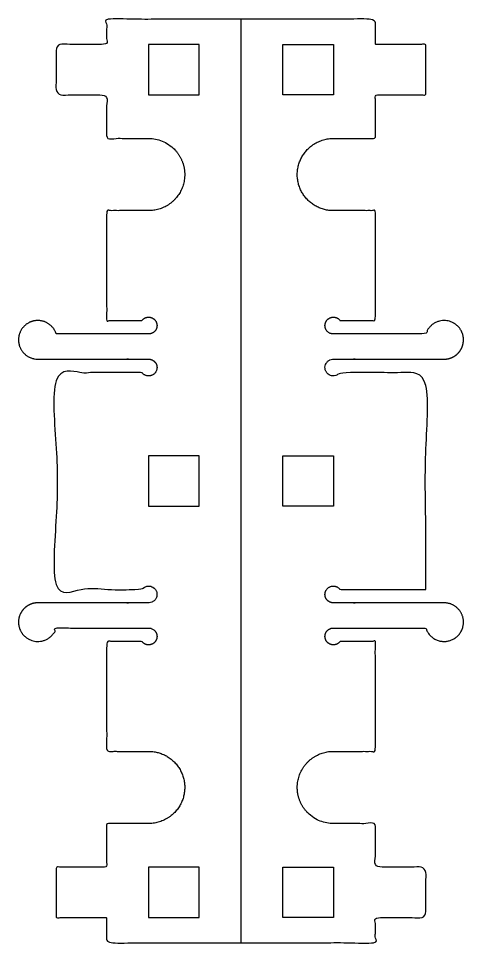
# Model space of a CAD drawing. Header units: millimetres. Extents: x 0 to 800, y 0 to 600.
# Drawn here: x 490.6 to 517.1, y 140.5 to 195.6 of the extents above; entities that cross this region are included whole.
import ezdxf

# ---------------------------------------------------------------- set-up
doc = ezdxf.new("R2010")
doc.units = ezdxf.units.MM
doc.header["$MEASUREMENT"] = 0
doc.layers.add('CORTE', color=1, linetype='Continuous')

msp = doc.modelspace()

# ---------------------------------------------------------------- linework, layer by layer
at = {"layer": 'CORTE'}
msp.add_line((503.815, 140.562), (503.815, 195.562), dxfattribs=at)
for points in [[(498.315, 194.062), (498.315, 191.062), (501.315, 191.062), (501.315, 194.062)], [(509.315, 194.062), (509.315, 191.062), (506.315, 191.062), (506.315, 194.062)], [(498.315, 169.562), (498.315, 166.562), (501.315, 166.562), (501.315, 169.562)], [(509.315, 169.562), (509.315, 166.562), (506.315, 166.562), (506.315, 169.562)], [(498.315, 145.062), (498.315, 142.062), (501.315, 142.062), (501.315, 145.062)], [(509.315, 145.062), (509.315, 142.062), (506.315, 142.062), (506.315, 145.062)]]:
    msp.add_lwpolyline(points, close=True, dxfattribs=at)
msp.add_rational_spline([(514.815, 161.605), (513.115, 161.605), (511.415, 161.605), (509.715, 161.605), (509.568, 161.801), (509.33, 161.862), (509.107, 161.759), (508.884, 161.657), (508.774, 161.438), (508.826, 161.198), (508.878, 160.959), (509.069, 160.805), (509.315, 160.805), (509.779, 160.805), (510.387, 160.805), (510.606, 160.805), (510.612, 160.805), (510.572, 160.805), (510.526, 160.805), (510.513, 160.805), (510.563, 160.805), (510.658, 160.805), (510.762, 160.805), (510.903, 160.805), (511.087, 160.805), (511.28, 160.805), (511.46, 160.805), (511.609, 160.805), (511.732, 160.805), (511.817, 160.805), (511.885, 160.805), (511.995, 160.805), (512.142, 160.805), (512.34, 160.805), (512.668, 160.805), (513.001, 160.805), (513.383, 160.805), (513.61, 160.805), (513.739, 160.805), (513.795, 160.805), (513.838, 160.805), (513.925, 160.805), (514.056, 160.805), (514.23, 160.805), (514.462, 160.805), (514.752, 160.805), (514.984, 160.805), (515.1, 160.805), (515.37, 160.805), (515.64, 160.805), (515.91, 160.805), (516.53, 160.805), (516.99, 160.39), (517.054, 159.773), (517.118, 159.157), (516.752, 158.656), (516.146, 158.529), (515.539, 158.402), (515.003, 158.714), (514.815, 159.305), (512.981, 159.305), (511.148, 159.305), (509.315, 159.305), (509.069, 159.305), (508.878, 159.151), (508.826, 158.911), (508.774, 158.672), (508.884, 158.452), (509.107, 158.35), (509.33, 158.248), (509.568, 158.309), (509.715, 158.505), (510.415, 158.505), (511.115, 158.505), (511.815, 158.505), (511.815, 156.324), (511.815, 154.143), (511.815, 151.962), (510.981, 151.962), (510.148, 151.962), (509.315, 151.962), (508.055, 151.962), (507.165, 151.071), (507.165, 149.812), (507.165, 148.552), (508.055, 147.662), (509.315, 147.662), (510.148, 147.662), (510.981, 147.662), (511.815, 147.662), (511.815, 146.795), (511.815, 145.929), (511.815, 145.062), (512.815, 145.062), (513.815, 145.062), (514.815, 145.062), (514.815, 144.062), (514.815, 143.062), (514.815, 142.062), (513.815, 142.062), (512.815, 142.062), (511.815, 142.062), (511.815, 141.562), (511.815, 141.062), (511.815, 140.562), (509.148, 140.562), (506.481, 140.562), (503.815, 140.562), (501.148, 140.562), (498.481, 140.562), (495.815, 140.562), (495.815, 141.062), (495.815, 141.562), (495.815, 142.062), (494.815, 142.062), (493.815, 142.062), (492.815, 142.062), (492.815, 143.062), (492.815, 144.062), (492.815, 145.062), (493.815, 145.062), (494.815, 145.062), (495.815, 145.062), (495.815, 145.929), (495.815, 146.795), (495.815, 147.662), (496.648, 147.662), (497.481, 147.662), (498.315, 147.662), (499.574, 147.662), (500.465, 148.552), (500.465, 149.812), (500.465, 151.071), (499.574, 151.962), (498.315, 151.962), (497.481, 151.962), (496.648, 151.962), (495.815, 151.962), (495.815, 154.143), (495.815, 156.324), (495.815, 158.505), (496.515, 158.505), (497.215, 158.505), (497.915, 158.505), (498.062, 158.309), (498.3, 158.248), (498.523, 158.35), (498.746, 158.452), (498.856, 158.672), (498.803, 158.911), (498.751, 159.151), (498.56, 159.305), (498.315, 159.305), (496.481, 159.305), (494.648, 159.305), (492.815, 159.305), (492.626, 158.714), (492.091, 158.402), (491.484, 158.529), (490.877, 158.656), (490.512, 159.157), (490.575, 159.773), (490.639, 160.39), (491.099, 160.805), (491.719, 160.805), (491.989, 160.805), (492.259, 160.805), (492.529, 160.805), (492.645, 160.805), (492.877, 160.805), (493.167, 160.805), (493.4, 160.805), (493.574, 160.805), (493.704, 160.805), (493.792, 160.805), (493.834, 160.805), (493.89, 160.805), (494.02, 160.805), (494.247, 160.805), (494.628, 160.805), (494.962, 160.805), (495.29, 160.805), (495.488, 160.805), (495.634, 160.805), (495.745, 160.805), (495.813, 160.805), (495.897, 160.805), (496.02, 160.805), (496.169, 160.805), (496.35, 160.805), (496.542, 160.805), (496.726, 160.805), (496.868, 160.805), (496.972, 160.805), (497.067, 160.805), (497.116, 160.805), (497.103, 160.805), (497.057, 160.805), (497.017, 160.805), (497.024, 160.805), (497.243, 160.805), (497.85, 160.805), (498.315, 160.805), (498.56, 160.805), (498.751, 160.959), (498.803, 161.198), (498.856, 161.438), (498.746, 161.657), (498.523, 161.759), (498.3, 161.862), (498.062, 161.801), (497.915, 161.605), (496.215, 161.605), (494.515, 161.605), (492.815, 161.605), (492.815, 165.91), (492.815, 170.214), (492.815, 174.519), (494.515, 174.519), (496.215, 174.519), (497.915, 174.519), (498.062, 174.323), (498.3, 174.262), (498.523, 174.364), (498.746, 174.466), (498.856, 174.686), (498.803, 174.926), (498.751, 175.165), (498.56, 175.319), (498.315, 175.319), (497.85, 175.319), (497.243, 175.319), (497.024, 175.319), (497.017, 175.319), (497.057, 175.319), (497.103, 175.319), (497.116, 175.319), (497.067, 175.319), (496.972, 175.319), (496.868, 175.319), (496.726, 175.319), (496.542, 175.319), (496.35, 175.319), (496.169, 175.319), (496.02, 175.319), (495.897, 175.319), (495.813, 175.319), (495.745, 175.319), (495.634, 175.319), (495.488, 175.319), (495.29, 175.319), (494.962, 175.319), (494.628, 175.319), (494.247, 175.319), (494.02, 175.319), (493.89, 175.319), (493.834, 175.319), (493.792, 175.319), (493.704, 175.319), (493.574, 175.319), (493.4, 175.319), (493.167, 175.319), (492.877, 175.319), (492.645, 175.319), (492.529, 175.319), (492.259, 175.319), (491.989, 175.319), (491.719, 175.319), (491.099, 175.319), (490.639, 175.734), (490.575, 176.351), (490.512, 176.967), (490.877, 177.468), (491.484, 177.595), (492.091, 177.722), (492.626, 177.41), (492.815, 176.819), (494.648, 176.819), (496.481, 176.819), (498.315, 176.819), (498.56, 176.819), (498.751, 176.973), (498.803, 177.213), (498.856, 177.452), (498.746, 177.672), (498.523, 177.774), (498.3, 177.876), (498.062, 177.815), (497.915, 177.619), (497.215, 177.619), (496.515, 177.619), (495.815, 177.619), (495.815, 179.8), (495.815, 181.981), (495.815, 184.162), (496.648, 184.162), (497.481, 184.162), (498.315, 184.162), (499.102, 184.162), (499.783, 184.555), (500.177, 185.237), (500.57, 185.918), (500.57, 186.705), (500.177, 187.387), (499.783, 188.068), (499.102, 188.462), (498.315, 188.462), (497.481, 188.462), (496.648, 188.462), (495.815, 188.462), (495.815, 189.329), (495.815, 190.195), (495.815, 191.062), (494.815, 191.062), (493.815, 191.062), (492.815, 191.062), (492.815, 192.062), (492.815, 193.062), (492.815, 194.062), (493.815, 194.062), (494.815, 194.062), (495.815, 194.062), (495.815, 194.562), (495.815, 195.062), (495.815, 195.562), (498.481, 195.562), (501.148, 195.562), (503.815, 195.562), (506.481, 195.562), (509.148, 195.562), (511.815, 195.562), (511.815, 195.062), (511.815, 194.562), (511.815, 194.062), (512.815, 194.062), (513.815, 194.062), (514.815, 194.062), (514.815, 193.062), (514.815, 192.062), (514.815, 191.062), (513.815, 191.062), (512.815, 191.062), (511.815, 191.062), (511.815, 190.195), (511.815, 189.329), (511.815, 188.462), (510.981, 188.462), (510.148, 188.462), (509.315, 188.462), (508.528, 188.462), (507.846, 188.068), (507.453, 187.387), (507.059, 186.705), (507.059, 185.918), (507.453, 185.237), (507.846, 184.555), (508.528, 184.162), (509.315, 184.162), (510.148, 184.162), (510.981, 184.162), (511.815, 184.162), (511.815, 181.981), (511.815, 179.8), (511.815, 177.619), (511.115, 177.619), (510.415, 177.619), (509.715, 177.619), (509.568, 177.815), (509.33, 177.876), (509.107, 177.774), (508.884, 177.672), (508.774, 177.452), (508.826, 177.213), (508.878, 176.973), (509.069, 176.819), (509.315, 176.819), (511.148, 176.819), (512.981, 176.819), (514.815, 176.819), (515.003, 177.41), (515.539, 177.722), (516.146, 177.595), (516.752, 177.468), (517.118, 176.967), (517.054, 176.351), (516.99, 175.734), (516.53, 175.319), (515.91, 175.319), (515.64, 175.319), (515.37, 175.319), (515.1, 175.319), (514.984, 175.319), (514.752, 175.319), (514.462, 175.319), (514.23, 175.319), (514.056, 175.319), (513.925, 175.319), (513.838, 175.319), (513.795, 175.319), (513.739, 175.319), (513.61, 175.319), (513.383, 175.319), (513.001, 175.319), (512.668, 175.319), (512.34, 175.319), (512.142, 175.319), (511.995, 175.319), (511.885, 175.319), (511.817, 175.319), (511.732, 175.319), (511.609, 175.319), (511.46, 175.319), (511.28, 175.319), (511.087, 175.319), (510.903, 175.319), (510.762, 175.319), (510.658, 175.319), (510.563, 175.319), (510.513, 175.319), (510.526, 175.319), (510.572, 175.319), (510.612, 175.319), (510.606, 175.319), (510.387, 175.319), (509.779, 175.319), (509.315, 175.319), (509.069, 175.319), (508.878, 175.165), (508.826, 174.926), (508.774, 174.686), (508.884, 174.466), (509.107, 174.364), (509.33, 174.262), (509.568, 174.323), (509.715, 174.519), (511.415, 174.519), (513.115, 174.519), (514.815, 174.519), (514.815, 170.214), (514.815, 165.91), (514.815, 161.605)], [1, 1, 1, 1, 0.852490472617, 0.852490472617, 1, 0.852490472617, 0.852490472617, 1, 0.852490472617, 0.852490472617, 1, 1, 1, 1, 1, 1, 1, 1, 1, 1, 1, 1, 1, 1, 1, 1, 1, 1, 1, 1, 1, 1, 1, 1, 1, 1, 1, 1, 1, 1, 1, 1, 1, 1, 1, 1, 1, 1, 1, 0.82839840226, 0.82839840226, 1, 0.82839840226, 0.82839840226, 1, 0.82839840226, 0.82839840226, 1, 1, 1, 1, 0.852490472617, 0.852490472617, 1, 0.852490472617, 0.852490472617, 1, 0.852490472617, 0.852490472617, 1, 1, 1, 1, 1, 1, 1, 1, 1, 1, 0.804737854124, 0.804737854124, 1, 0.804737854124, 0.804737854124, 1, 1, 1, 1, 1, 1, 1, 1, 1, 1, 1, 1, 1, 1, 1, 1, 1, 1, 1, 1, 1, 1, 1, 1, 1, 1, 1, 1, 1, 1, 1, 1, 1, 1, 1, 1, 1, 1, 1, 1, 1, 1, 1, 0.804737854124, 0.804737854124, 1, 0.804737854124, 0.804737854124, 1, 1, 1, 1, 1, 1, 1, 1, 1, 1, 0.852490472617, 0.852490472617, 1, 0.852490472617, 0.852490472617, 1, 0.852490472617, 0.852490472617, 1, 1, 1, 1, 0.82839840226, 0.82839840226, 1, 0.82839840226, 0.82839840226, 1, 0.82839840226, 0.82839840226, 1, 1, 1, 1, 1, 1, 1, 1, 1, 1, 1, 1, 1, 1, 1, 1, 1, 1, 1, 1, 1, 1, 1, 1, 1, 1, 1, 1, 1, 1, 1, 1, 1, 1, 1, 1, 1, 1, 1, 0.852490472617, 0.852490472617, 1, 0.852490472617, 0.852490472617, 1, 0.852490472617, 0.852490472617, 1, 1, 1, 1, 1, 1, 1, 1, 1, 1, 0.852490472617, 0.852490472617, 1, 0.852490472617, 0.852490472617, 1, 0.852490472617, 0.852490472617, 1, 1, 1, 1, 1, 1, 1, 1, 1, 1, 1, 1, 1, 1, 1, 1, 1, 1, 1, 1, 1, 1, 1, 1, 1, 1, 1, 1, 1, 1, 1, 1, 1, 1, 1, 1, 1, 1, 1, 0.82839840226, 0.82839840226, 1, 0.82839840226, 0.82839840226, 1, 0.82839840226, 0.82839840226, 1, 1, 1, 1, 0.852490472617, 0.852490472617, 1, 0.852490472617, 0.852490472617, 1, 0.852490472617, 0.852490472617, 1, 1, 1, 1, 1, 1, 1, 1, 1, 1, 0.910683602523, 0.910683602523, 1, 0.910683602523, 0.910683602523, 1, 0.910683602523, 0.910683602523, 1, 1, 1, 1, 1, 1, 1, 1, 1, 1, 1, 1, 1, 1, 1, 1, 1, 1, 1, 1, 1, 1, 1, 1, 1, 1, 1, 1, 1, 1, 1, 1, 1, 1, 1, 1, 1, 1, 1, 1, 1, 1, 1, 0.910683602523, 0.910683602523, 1, 0.910683602523, 0.910683602523, 1, 0.910683602523, 0.910683602523, 1, 1, 1, 1, 1, 1, 1, 1, 1, 1, 0.852490472617, 0.852490472617, 1, 0.852490472617, 0.852490472617, 1, 0.852490472617, 0.852490472617, 1, 1, 1, 1, 0.82839840226, 0.82839840226, 1, 0.82839840226, 0.82839840226, 1, 0.82839840226, 0.82839840226, 1, 1, 1, 1, 1, 1, 1, 1, 1, 1, 1, 1, 1, 1, 1, 1, 1, 1, 1, 1, 1, 1, 1, 1, 1, 1, 1, 1, 1, 1, 1, 1, 1, 1, 1, 1, 1, 1, 1, 0.852490472617, 0.852490472617, 1, 0.852490472617, 0.852490472617, 1, 0.852490472617, 0.852490472617, 1, 1, 1, 1, 1, 1, 1], degree=3, knots=[0, 0, 0, 0, 1, 1, 1, 2.356297, 2.356297, 2.356297, 3.712593, 3.712593, 3.712593, 5.06889, 5.06889, 5.06889, 6.943889, 8.818889, 9.756389, 10.693889, 11.631389, 12.568889, 13.506389, 13.975139, 14.44389, 14.91264, 15.38139, 15.85014, 16.084515, 16.31889, 16.553265, 16.611859, 16.670452, 16.78764, 16.904827, 17.022015, 17.25639, 17.72514, 17.959515, 18.19389, 18.252484, 18.311077, 18.369671, 18.428265, 18.66264, 18.897015, 19.13139, 19.60014, 20.06889, 20.06889, 20.06889, 21.06889, 21.06889, 21.06889, 22.536602, 22.536602, 22.536602, 24.004313, 24.004313, 24.004313, 25.472024, 25.472024, 25.472024, 26.472024, 26.472024, 26.472024, 27.828321, 27.828321, 27.828321, 29.184618, 29.184618, 29.184618, 30.540914, 30.540914, 30.540914, 31.540914, 31.540914, 31.540914, 32.540914, 32.540914, 32.540914, 33.540914, 33.540914, 33.540914, 35.111711, 35.111711, 35.111711, 36.682507, 36.682507, 36.682507, 37.682507, 37.682507, 37.682507, 38.682507, 38.682507, 38.682507, 39.682507, 39.682507, 39.682507, 40.682507, 40.682507, 40.682507, 41.682507, 41.682507, 41.682507, 42.682507, 42.682507, 42.682507, 43.682507, 43.682507, 43.682507, 44.682507, 44.682507, 44.682507, 45.682507, 45.682507, 45.682507, 46.682507, 46.682507, 46.682507, 47.682507, 47.682507, 47.682507, 48.682507, 48.682507, 48.682507, 49.682507, 49.682507, 49.682507, 50.682507, 50.682507, 50.682507, 52.253303, 52.253303, 52.253303, 53.8241, 53.8241, 53.8241, 54.8241, 54.8241, 54.8241, 55.8241, 55.8241, 55.8241, 56.8241, 56.8241, 56.8241, 58.180396, 58.180396, 58.180396, 59.536693, 59.536693, 59.536693, 60.89299, 60.89299, 60.89299, 61.89299, 61.89299, 61.89299, 63.360701, 63.360701, 63.360701, 64.828413, 64.828413, 64.828413, 66.296124, 66.296124, 66.296124, 67.296124, 67.296124, 67.296124, 67.764874, 68.233624, 68.467999, 68.702374, 68.936749, 68.995343, 69.053937, 69.11253, 69.171124, 69.405499, 69.639874, 70.108624, 70.342999, 70.460187, 70.577374, 70.694562, 70.753156, 70.811749, 71.046124, 71.280499, 71.514874, 71.983624, 72.452375, 72.921125, 73.389875, 73.858625, 74.796125, 75.733625, 76.671125, 77.608625, 78.546125, 80.421125, 82.296124, 82.296124, 82.296124, 83.652421, 83.652421, 83.652421, 85.008717, 85.008717, 85.008717, 86.365014, 86.365014, 86.365014, 87.365014, 87.365014, 87.365014, 88.365014, 88.365014, 88.365014, 89.365014, 89.365014, 89.365014, 90.721311, 90.721311, 90.721311, 92.077607, 92.077607, 92.077607, 93.433904, 93.433904, 93.433904, 95.308903, 97.183903, 98.121403, 99.058903, 99.996403, 100.933903, 101.871404, 102.340154, 102.808904, 103.277654, 103.746404, 104.215154, 104.449529, 104.683904, 104.918279, 104.976873, 105.035466, 105.152654, 105.269841, 105.387029, 105.621404, 106.090154, 106.324529, 106.558904, 106.617498, 106.676092, 106.734685, 106.793279, 107.027654, 107.262029, 107.496404, 107.965154, 108.433904, 108.433904, 108.433904, 109.433904, 109.433904, 109.433904, 110.901616, 110.901616, 110.901616, 112.369327, 112.369327, 112.369327, 113.837039, 113.837039, 113.837039, 114.837039, 114.837039, 114.837039, 116.193335, 116.193335, 116.193335, 117.549632, 117.549632, 117.549632, 118.905928, 118.905928, 118.905928, 119.905928, 119.905928, 119.905928, 120.905928, 120.905928, 120.905928, 121.905928, 121.905928, 121.905928, 122.953126, 122.953126, 122.953126, 124.000324, 124.000324, 124.000324, 125.047521, 125.047521, 125.047521, 126.047521, 126.047521, 126.047521, 127.047521, 127.047521, 127.047521, 128.047521, 128.047521, 128.047521, 129.047521, 129.047521, 129.047521, 130.047521, 130.047521, 130.047521, 131.047521, 131.047521, 131.047521, 132.047521, 132.047521, 132.047521, 133.047521, 133.047521, 133.047521, 134.047521, 134.047521, 134.047521, 135.047521, 135.047521, 135.047521, 136.047521, 136.047521, 136.047521, 137.047521, 137.047521, 137.047521, 138.047521, 138.047521, 138.047521, 139.047521, 139.047521, 139.047521, 140.094719, 140.094719, 140.094719, 141.141916, 141.141916, 141.141916, 142.189114, 142.189114, 142.189114, 143.189114, 143.189114, 143.189114, 144.189114, 144.189114, 144.189114, 145.189114, 145.189114, 145.189114, 146.54541, 146.54541, 146.54541, 147.901707, 147.901707, 147.901707, 149.258004, 149.258004, 149.258004, 150.258004, 150.258004, 150.258004, 151.725715, 151.725715, 151.725715, 153.193427, 153.193427, 153.193427, 154.661138, 154.661138, 154.661138, 155.661138, 155.661138, 155.661138, 156.129888, 156.598638, 156.833013, 157.067388, 157.301763, 157.360357, 157.418951, 157.477544, 157.536138, 157.770513, 158.004888, 158.473638, 158.708013, 158.825201, 158.942388, 159.059576, 159.11817, 159.176763, 159.411138, 159.645513, 159.879888, 160.348639, 160.817389, 161.286139, 161.754889, 162.223639, 163.161139, 164.098639, 165.036139, 165.973639, 166.911139, 168.786139, 170.661138, 170.661138, 170.661138, 172.017435, 172.017435, 172.017435, 173.373732, 173.373732, 173.373732, 174.730028, 174.730028, 174.730028, 175.730028, 175.730028, 175.730028, 176.730028, 176.730028, 176.730028, 176.730028], dxfattribs=at)

doc.saveas('drawing.dxf')
